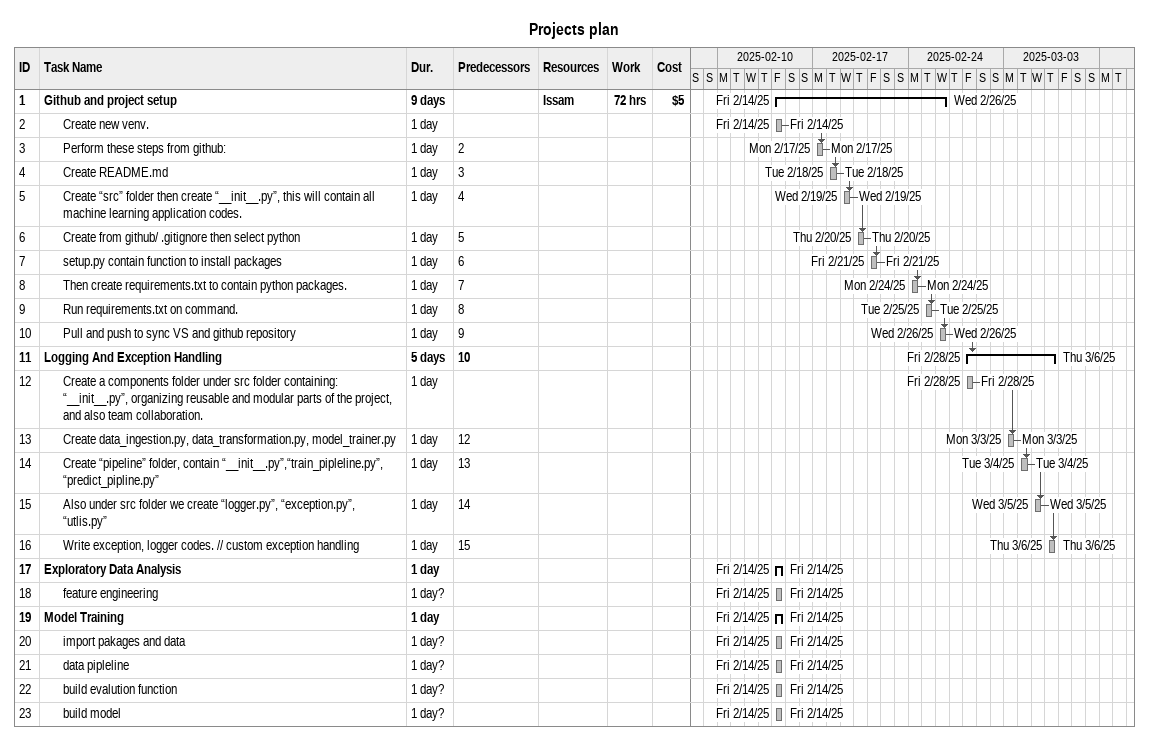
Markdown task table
Projects plan

| ID | Level | Task | Duration | Start | Finish | Predecessors | Resources | Work (h) | Cost ($) |
|---|---|---|---|---|---|---|---|---|---|
| 1 | 1 | **Github and project setup** | 9d | 2025-02-14 | 2025-02-26 |  | Issam | 72 | 5 |
| 2 | 2 | Create new venv. | 1d | 2025-02-14 | 2025-02-14 |  |  |  |  |
| 3 | 2 | Perform these steps from github: | 1d | 2025-02-17 | 2025-02-17 | 2 |  |  |  |
| 4 | 2 | Create README.md | 1d | 2025-02-18 | 2025-02-18 | 3 |  |  |  |
| 5 | 2 | Create “src” folder then create “__init__.py”, this will contain all machine learning application codes. | 1d | 2025-02-19 | 2025-02-19 | 4 |  |  |  |
| 6 | 2 | Create from github/ .gitignore then select python | 1d | 2025-02-20 | 2025-02-20 | 5 |  |  |  |
| 7 | 2 | setup.py contain function to install packages | 1d | 2025-02-21 | 2025-02-21 | 6 |  |  |  |
| 8 | 2 | Then create requirements.txt to contain python packages. | 1d | 2025-02-24 | 2025-02-24 | 7 |  |  |  |
| 9 | 2 | Run requirements.txt on command. | 1d | 2025-02-25 | 2025-02-25 | 8 |  |  |  |
| 10 | 2 | Pull and push to sync VS and github repository | 1d | 2025-02-26 | 2025-02-26 | 9 |  |  |  |
| 11 | 1 | **Logging And Exception Handling** | 5d | 2025-02-28 | 2025-03-06 | 10 |  |  |  |
| 12 | 2 | Create a components folder under src folder containing: “__init__.py”, organizing reusable and modular parts of the project, and also team collaboration. | 1d | 2025-02-28 | 2025-02-28 |  |  |  |  |
| 13 | 2 | Create data_ingestion.py, data_transformation.py, model_trainer.py | 1d | 2025-03-03 | 2025-03-03 | 12 |  |  |  |
| 14 | 2 | Create “pipeline” folder, contain “__init__.py”,“train_pipleline.py”, “predict_pipline.py” | 1d | 2025-03-04 | 2025-03-04 | 13 |  |  |  |
| 15 | 2 | Also under src folder we create “logger.py”, “exception.py”, “utlis.py” | 1d | 2025-03-05 | 2025-03-05 | 14 |  |  |  |
| 16 | 2 | Write exception, logger codes. // custom exception handling | 1d | 2025-03-06 | 2025-03-06 | 15 |  |  |  |
| 17 | 1 | **Exploratory Data Analysis** | 1d | 2025-02-14 | 2025-02-14 |  |  |  |  |
| 18 | 2 | feature engineering | 1d? | 2025-02-14 | 2025-02-14 |  |  |  |  |
| 19 | 1 | **Model Training** | 1d | 2025-02-14 | 2025-02-14 |  |  |  |  |
| 20 | 2 | import pakages and data | 1d? | 2025-02-14 | 2025-02-14 |  |  |  |  |
| 21 | 2 | data pipleline | 1d? | 2025-02-14 | 2025-02-14 |  |  |  |  |
| 22 | 2 | build evalution function | 1d? | 2025-02-14 | 2025-02-14 |  |  |  |  |
| 23 | 2 | build model | 1d? | 2025-02-14 | 2025-02-14 |  |  |  |  |
